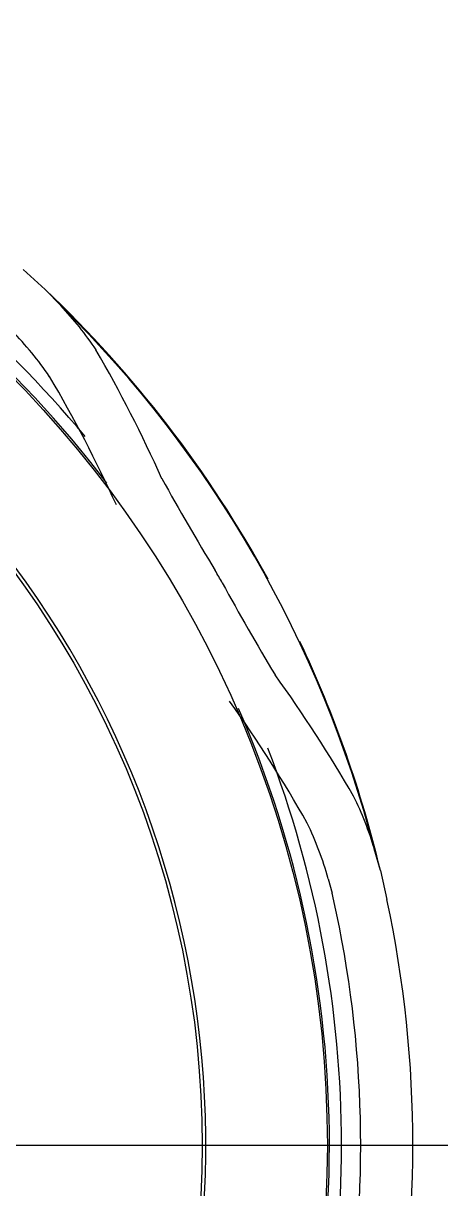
# Model space of a CAD drawing. Header units: millimetres. Extents: x -60 to 7633, y -2614 to 2146.
# Drawn here: x 3562.34 to 3566.34, y -2346.88 to -2335.72 of the extents above; entities that cross this region are included whole.
import ezdxf
from ezdxf.lldxf.tags import DXFTag

# ---------------------------------------------------------------- set-up
doc = ezdxf.new("R2010")
doc.units = ezdxf.units.MM
doc.layers.get('0').update_dxf_attribs({"color": 250})
tags = doc.linetypes.add('CENTER2', pattern=[28.575, 19.05, -3.175, 3.175, -3.175]).pattern_tags.tags
tags[10:11] = [DXFTag(74, 4), DXFTag(75, 0), DXFTag(340, '0'), DXFTag(46, 0.0), DXFTag(50, 0.0), DXFTag(44, 0.0), DXFTag(45, 0.0)]
tags[8:9] = [DXFTag(74, 4), DXFTag(75, 0), DXFTag(340, '0'), DXFTag(46, 0.0), DXFTag(50, 0.0), DXFTag(44, 0.0), DXFTag(45, 0.0)]
tags[6:7] = [DXFTag(74, 4), DXFTag(75, 0), DXFTag(340, '0'), DXFTag(46, 0.0), DXFTag(50, 0.0), DXFTag(44, 0.0), DXFTag(45, 0.0)]
tags[4:5] = [DXFTag(74, 4), DXFTag(75, 0), DXFTag(340, '0'), DXFTag(46, 0.0), DXFTag(50, 0.0), DXFTag(44, 0.0), DXFTag(45, 0.0)]

msp = doc.modelspace()

# ---------------------------------------------------------------- linework, layer by layer
at = {"linetype": 'Continuous'}
for p, q in [((3562.337, -2338.073), (3562.547, -2338.267)), ((3562.697, -2338.42), (3562.547, -2338.267)), ((3565.759, -2343.83), (3565.701, -2343.624)), ((3565.759, -2343.83), (3565.822, -2344.109)), ((3565.259, -2343.909), (3565.297, -2344.047)), ((3565.366, -2344.372), (3565.297, -2344.047))]:
    msp.add_line(p, q, dxfattribs=at)
at = {"linetype": 'CENTER2'}
msp.add_line((3574.771, -2346.465), (3534.771, -2346.465), dxfattribs=at)
at = {"linetype": 'Continuous'}
for radius in [32.5, 32, 10.48, 9.28]:
    msp.add_circle((3554.771, -2346.465), radius, dxfattribs=at)
for centre, radius, start, end in [((3554.771, -2346.465), 10.5, 37.1823, 83.4927), ((3554.771, -2346.465), 10.616, 39.7677, 81.0492), ((3554.771, -2346.465), 9.315, 255, 195), ((3554.771, -2346.465), 11.3, 28.6966, 46.5137), ((3560.419, -2340.58), 3.139, 33.5756, 43.4795), ((3554.771, -2346.466), 11.294, 14.5713, 45.4287), ((3559.902, -2340.936), 3.254, 34.3269, 44.3587), ((3551.54, -2345.502), 13.283, 24.0994, 30.0807), ((3551.175, -2345.829), 13.25, 24.5243, 30.5184), ((3582.432, -2329.754), 21.418, 208.8155, 211.5343), ((3554.424, -2346.665), 11.3, 29.6542, 30.3458), ((3583.84, -2330.426), 22.302, 208.5195, 211.1307), ((3554.771, -2346.465), 11.3, 13.4863, 25.2975), ((3553.99, -2349.745), 13.283, 29.9193, 35.9006), ((3553.524, -2349.897), 13.25, 29.4816, 35.4757), ((3554.771, -2346.465), 10.5, 0, 23.491), ((3554.771, -2346.465), 10.616, 0, 21.0119), ((3562.694, -2344.516), 3.137, 16.5172, 26.4277), ((3562.124, -2344.787), 3.256, 15.6446, 25.6699), ((3554.771, -2346.465), 11.3, 347.9632, 12.0368), ((3554.771, -2346.465), 10.8, 348.8254, 11.1746), ((3554.771, -2346.465), 10.5, 336.0126, 0), ((3554.771, -2346.465), 10.616, 339.5141, 0)]:
    msp.add_arc(centre, radius, start, end, dxfattribs=at)

doc.saveas('drawing.dxf')
